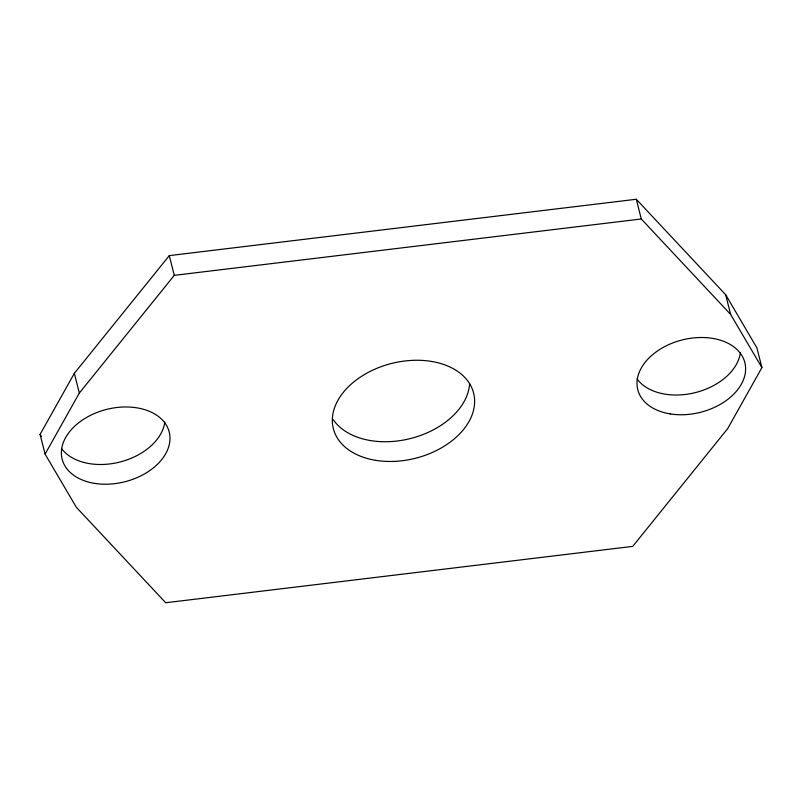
<?xml version="1.0" encoding="UTF-8"?>
<svg xmlns="http://www.w3.org/2000/svg" width="802" height="802" viewBox="0 0 802 802"><rect width="100%" height="100%" fill="white"/><g stroke="black" fill="none" stroke-linecap="round" stroke-linejoin="round"><path stroke-width="1.2" d="M40.1 434.383L74.345 373.331L169.282 255.617L636.297 199.257L725.66 294.725L756.908 347.878L761.9 367.617L727.655 428.669L632.718 546.383L165.703 602.743L76.34 507.275L45.092 454.122L40.1 434.383L41.353 436.519M45.092 454.122L79.328 393.06L174.275 275.347L641.289 218.986L730.652 314.464L761.9 367.617M725.66 294.725L730.652 314.464M636.297 199.257L641.289 218.986M169.282 255.617L174.275 275.347M74.345 373.331L79.328 393.06M740.406 352.579A55.218 37.313 -14.2 0 1 695.615 392.539A55.218 37.313 -14.2 0 1 637.039 378.925M469.591 383.737A72.34 48.882 -14.2 0 1 411.516 438.263A72.34 48.882 -14.2 0 1 333.251 419.657M164.791 422.042A55.218 37.313 -14.2 0 1 119.989 462.012A55.218 37.313 -14.2 0 1 61.413 448.398M670.201 413.912A55.218 37.313 -14.2 0 0 745.198 364.228A55.218 37.313 -14.2 0 0 658.522 350.263A55.218 37.313 -14.2 0 0 670.201 413.912M375.847 460.358A72.34 48.882 -14.2 0 0 474.092 395.266A72.34 48.882 -14.2 0 0 360.549 376.97A72.34 48.882 -14.2 0 0 375.847 460.358M94.576 483.375A55.218 37.313 -14.2 0 0 169.573 433.692A55.218 37.313 -14.2 0 0 82.897 419.727A55.218 37.313 -14.2 0 0 94.576 483.375"/></g></svg>
